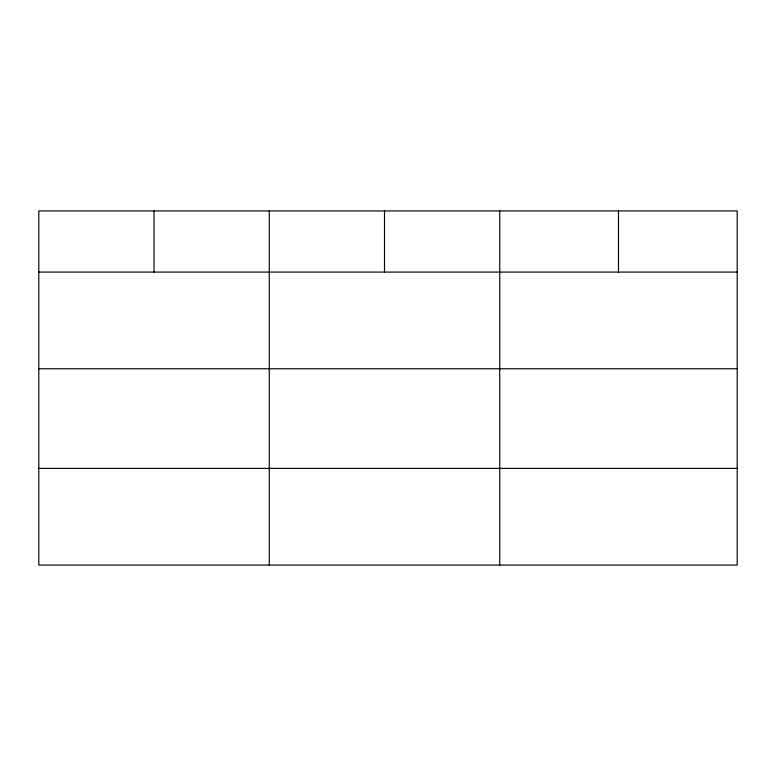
<?xml version="1.0" encoding="UTF-8"?>
<svg xmlns="http://www.w3.org/2000/svg" width="776" height="776" viewBox="0 0 776 776"><rect width="100%" height="100%" fill="white"/><g stroke="black" fill="none" stroke-linecap="round" stroke-linejoin="round"><path stroke-width="1.16" d="M737.2 368.765L737.2 210.936L38.8 210.936L38.8 565.064L737.2 565.064L737.2 368.765L38.8 368.765M38.8 272.085L737.2 272.085M38.8 468.384L737.2 468.384M618.472 210.936L618.472 272.085M499.744 210.936L499.744 565.064M384.508 210.936L384.508 272.085M269.272 210.936L269.272 565.064M154.036 210.936L154.036 272.085"/></g></svg>
